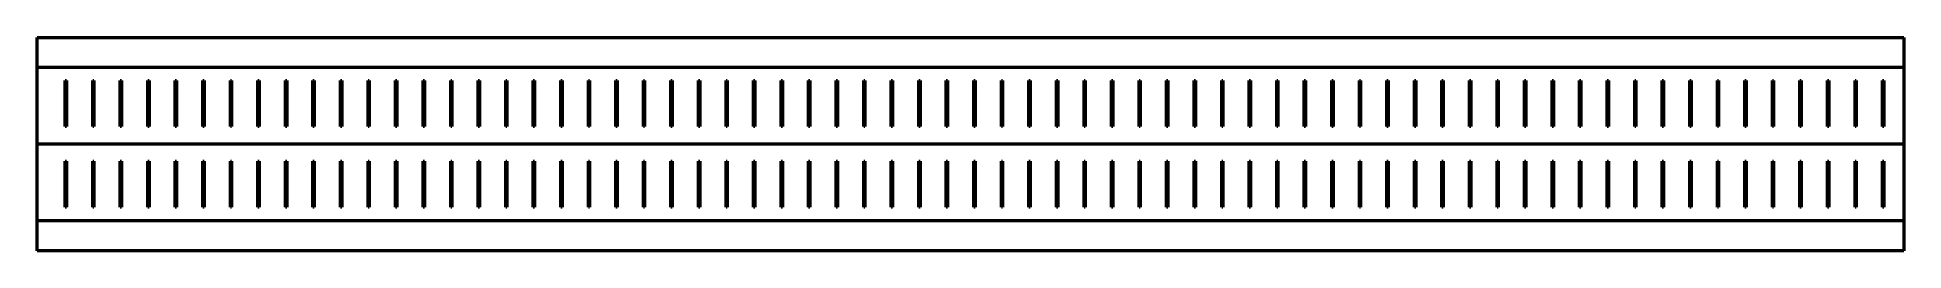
# Model space of a CAD drawing. Header units: millimetres. Extents: x 0 to 610, y -10 to 59.
import ezdxf

# ---------------------------------------------------------------- set-up
doc = ezdxf.new("R2010")
doc.units = ezdxf.units.MM
for name, color, linetype, lineweight in [('IV_BEND_DOWN', 7, 'Continuous', 50), ('IV_INTERIOR_PROFILES', 7, 'Continuous', 50), ('IV_OUTER_PROFILE', 7, 'Continuous', 50)]:
    doc.layers.add(name, color=color, linetype=linetype, lineweight=lineweight)

msp = doc.modelspace()

# ---------------------------------------------------------------- linework, layer by layer
at = {"layer": 'IV_BEND_DOWN'}
for p, q in [((0, 49.59), (610, 49.59)), ((0, 24.52), (610, 24.52)), ((0, -0.55), (610, -0.55))]:
    msp.add_line(p, q, dxfattribs=at)
at = {"layer": 'IV_INTERIOR_PROFILES'}
for p, q in [((9.1, 45.23), (9.5, 45.23)), ((9.1, 30.23), (9.1, 45.23)), ((9.5, 45.23), (9.5, 30.23)), ((18.1, 45.23), (18.5, 45.23)), ((18.1, 30.23), (18.1, 45.23)), ((18.5, 45.23), (18.5, 30.23)), ((27.1, 45.23), (27.5, 45.23)), ((27.1, 30.23), (27.1, 45.23)), ((27.5, 45.23), (27.5, 30.23)), ((36.1, 45.23), (36.5, 45.23)), ((36.1, 30.23), (36.1, 45.23)), ((36.5, 45.23), (36.5, 30.23)), ((45.1, 45.23), (45.5, 45.23)), ((45.1, 30.23), (45.1, 45.23)), ((45.5, 45.23), (45.5, 30.23)), ((54.1, 45.23), (54.5, 45.23)), ((54.1, 30.23), (54.1, 45.23)), ((54.5, 45.23), (54.5, 30.23)), ((63.1, 45.23), (63.5, 45.23)), ((63.1, 30.23), (63.1, 45.23)), ((63.5, 45.23), (63.5, 30.23)), ((72.1, 45.23), (72.5, 45.23)), ((72.1, 30.23), (72.1, 45.23)), ((72.5, 45.23), (72.5, 30.23)), ((81.1, 45.23), (81.5, 45.23)), ((81.1, 30.23), (81.1, 45.23)), ((81.5, 45.23), (81.5, 30.23)), ((90.1, 45.23), (90.5, 45.23)), ((90.1, 30.23), (90.1, 45.23)), ((90.5, 45.23), (90.5, 30.23)), ((99.1, 45.23), (99.5, 45.23)), ((99.1, 30.23), (99.1, 45.23)), ((99.5, 45.23), (99.5, 30.23)), ((108.1, 45.23), (108.5, 45.23)), ((108.1, 30.23), (108.1, 45.23)), ((108.5, 45.23), (108.5, 30.23)), ((117.1, 45.23), (117.5, 45.23)), ((117.1, 30.23), (117.1, 45.23)), ((117.5, 45.23), (117.5, 30.23)), ((126.1, 45.23), (126.5, 45.23)), ((126.1, 30.23), (126.1, 45.23)), ((126.5, 45.23), (126.5, 30.23)), ((135.1, 45.23), (135.5, 45.23)), ((135.1, 30.23), (135.1, 45.23)), ((135.5, 45.23), (135.5, 30.23)), ((144.1, 45.23), (144.5, 45.23)), ((144.1, 30.23), (144.1, 45.23)), ((144.5, 45.23), (144.5, 30.23)), ((153.1, 45.23), (153.5, 45.23)), ((153.1, 30.23), (153.1, 45.23)), ((153.5, 45.23), (153.5, 30.23)), ((162.1, 45.23), (162.5, 45.23)), ((162.1, 30.23), (162.1, 45.23)), ((162.5, 45.23), (162.5, 30.23)), ((171.1, 45.23), (171.5, 45.23)), ((171.1, 30.23), (171.1, 45.23)), ((171.5, 45.23), (171.5, 30.23)), ((180.1, 45.23), (180.5, 45.23)), ((180.1, 30.23), (180.1, 45.23)), ((180.5, 45.23), (180.5, 30.23)), ((189.1, 45.23), (189.5, 45.23)), ((189.1, 30.23), (189.1, 45.23)), ((189.5, 45.23), (189.5, 30.23)), ((198.1, 45.23), (198.5, 45.23)), ((198.1, 30.23), (198.1, 45.23)), ((198.5, 45.23), (198.5, 30.23)), ((207.1, 45.23), (207.5, 45.23)), ((207.1, 30.23), (207.1, 45.23)), ((207.5, 45.23), (207.5, 30.23)), ((216.1, 45.23), (216.5, 45.23)), ((216.1, 30.23), (216.1, 45.23)), ((216.5, 45.23), (216.5, 30.23)), ((225.1, 45.23), (225.5, 45.23)), ((225.1, 30.23), (225.1, 45.23)), ((225.5, 45.23), (225.5, 30.23)), ((234.1, 45.23), (234.5, 45.23)), ((234.1, 30.23), (234.1, 45.23)), ((234.5, 45.23), (234.5, 30.23)), ((243.1, 45.23), (243.5, 45.23)), ((243.1, 30.23), (243.1, 45.23)), ((243.5, 45.23), (243.5, 30.23)), ((252.1, 45.23), (252.5, 45.23)), ((252.1, 30.23), (252.1, 45.23)), ((252.5, 45.23), (252.5, 30.23)), ((261.1, 45.23), (261.5, 45.23)), ((261.1, 30.23), (261.1, 45.23)), ((261.5, 45.23), (261.5, 30.23)), ((270.1, 45.23), (270.5, 45.23)), ((270.1, 30.23), (270.1, 45.23)), ((270.5, 45.23), (270.5, 30.23)), ((279.1, 45.23), (279.5, 45.23)), ((279.1, 30.23), (279.1, 45.23)), ((279.5, 45.23), (279.5, 30.23)), ((288.1, 45.23), (288.5, 45.23)), ((288.1, 30.23), (288.1, 45.23)), ((288.5, 45.23), (288.5, 30.23)), ((297.1, 45.23), (297.5, 45.23)), ((297.1, 30.23), (297.1, 45.23)), ((297.5, 45.23), (297.5, 30.23)), ((306.1, 45.23), (306.5, 45.23)), ((306.1, 30.23), (306.1, 45.23)), ((306.5, 45.23), (306.5, 30.23)), ((315.1, 45.23), (315.5, 45.23)), ((315.1, 30.23), (315.1, 45.23)), ((315.5, 45.23), (315.5, 30.23)), ((324.1, 45.23), (324.5, 45.23)), ((324.1, 30.23), (324.1, 45.23)), ((324.5, 45.23), (324.5, 30.23)), ((333.1, 45.23), (333.5, 45.23)), ((333.1, 30.23), (333.1, 45.23)), ((333.5, 45.23), (333.5, 30.23)), ((342.1, 45.23), (342.5, 45.23)), ((342.1, 30.23), (342.1, 45.23)), ((342.5, 45.23), (342.5, 30.23)), ((351.1, 45.23), (351.5, 45.23)), ((351.1, 30.23), (351.1, 45.23)), ((351.5, 45.23), (351.5, 30.23)), ((360.1, 45.23), (360.5, 45.23)), ((360.1, 30.23), (360.1, 45.23)), ((360.5, 45.23), (360.5, 30.23)), ((369.1, 45.23), (369.5, 45.23)), ((369.1, 30.23), (369.1, 45.23)), ((369.5, 45.23), (369.5, 30.23)), ((378.1, 45.23), (378.5, 45.23)), ((378.1, 30.23), (378.1, 45.23)), ((378.5, 45.23), (378.5, 30.23)), ((387.1, 45.23), (387.5, 45.23)), ((387.1, 30.23), (387.1, 45.23)), ((387.5, 45.23), (387.5, 30.23)), ((396.1, 45.23), (396.5, 45.23)), ((396.1, 30.23), (396.1, 45.23)), ((396.5, 45.23), (396.5, 30.23)), ((405.1, 45.23), (405.5, 45.23)), ((405.1, 30.23), (405.1, 45.23)), ((405.5, 45.23), (405.5, 30.23)), ((414.1, 45.23), (414.5, 45.23)), ((414.1, 30.23), (414.1, 45.23)), ((414.5, 45.23), (414.5, 30.23)), ((423.1, 45.23), (423.5, 45.23)), ((423.1, 30.23), (423.1, 45.23)), ((423.5, 45.23), (423.5, 30.23)), ((432.1, 45.23), (432.5, 45.23)), ((432.1, 30.23), (432.1, 45.23)), ((432.5, 45.23), (432.5, 30.23)), ((441.1, 45.23), (441.5, 45.23)), ((441.1, 30.23), (441.1, 45.23)), ((441.5, 45.23), (441.5, 30.23)), ((450.1, 45.23), (450.5, 45.23)), ((450.1, 30.23), (450.1, 45.23)), ((450.5, 45.23), (450.5, 30.23)), ((459.1, 45.23), (459.5, 45.23)), ((459.1, 30.23), (459.1, 45.23)), ((459.5, 45.23), (459.5, 30.23)), ((468.1, 45.23), (468.5, 45.23)), ((468.1, 30.23), (468.1, 45.23)), ((468.5, 45.23), (468.5, 30.23)), ((477.1, 45.23), (477.5, 45.23)), ((477.1, 30.23), (477.1, 45.23)), ((477.5, 45.23), (477.5, 30.23)), ((486.1, 45.23), (486.5, 45.23)), ((486.1, 30.23), (486.1, 45.23)), ((486.5, 45.23), (486.5, 30.23)), ((495.1, 45.23), (495.5, 45.23)), ((495.1, 30.23), (495.1, 45.23)), ((495.5, 45.23), (495.5, 30.23)), ((504.1, 45.23), (504.5, 45.23)), ((504.1, 30.23), (504.1, 45.23)), ((504.5, 45.23), (504.5, 30.23)), ((513.1, 45.23), (513.5, 45.23)), ((513.1, 30.23), (513.1, 45.23)), ((513.5, 45.23), (513.5, 30.23)), ((522.1, 45.23), (522.5, 45.23)), ((522.1, 30.23), (522.1, 45.23)), ((522.5, 45.23), (522.5, 30.23)), ((531.1, 45.23), (531.5, 45.23)), ((531.1, 30.23), (531.1, 45.23)), ((531.5, 45.23), (531.5, 30.23)), ((540.1, 45.23), (540.5, 45.23)), ((540.1, 30.23), (540.1, 45.23)), ((540.5, 45.23), (540.5, 30.23)), ((549.1, 45.23), (549.5, 45.23)), ((549.1, 30.23), (549.1, 45.23)), ((549.5, 45.23), (549.5, 30.23)), ((558.1, 45.23), (558.5, 45.23)), ((558.1, 30.23), (558.1, 45.23)), ((558.5, 45.23), (558.5, 30.23)), ((567.1, 45.23), (567.5, 45.23)), ((567.1, 30.23), (567.1, 45.23)), ((567.5, 45.23), (567.5, 30.23)), ((576.1, 45.23), (576.5, 45.23)), ((576.1, 30.23), (576.1, 45.23)), ((576.5, 45.23), (576.5, 30.23)), ((585.1, 45.23), (585.5, 45.23)), ((585.1, 30.23), (585.1, 45.23)), ((585.5, 45.23), (585.5, 30.23)), ((594.1, 45.23), (594.5, 45.23)), ((594.1, 30.23), (594.1, 45.23)), ((594.5, 45.23), (594.5, 30.23)), ((603.1, 45.23), (603.5, 45.23)), ((603.1, 30.23), (603.1, 45.23)), ((603.5, 45.23), (603.5, 30.23)), ((9.5, 30.23), (9.1, 30.23)), ((18.5, 30.23), (18.1, 30.23)), ((27.5, 30.23), (27.1, 30.23)), ((36.5, 30.23), (36.1, 30.23)), ((45.5, 30.23), (45.1, 30.23)), ((54.5, 30.23), (54.1, 30.23)), ((63.5, 30.23), (63.1, 30.23)), ((72.5, 30.23), (72.1, 30.23)), ((81.5, 30.23), (81.1, 30.23)), ((90.5, 30.23), (90.1, 30.23)), ((99.5, 30.23), (99.1, 30.23)), ((108.5, 30.23), (108.1, 30.23)), ((117.5, 30.23), (117.1, 30.23)), ((126.5, 30.23), (126.1, 30.23)), ((135.5, 30.23), (135.1, 30.23)), ((144.5, 30.23), (144.1, 30.23)), ((153.5, 30.23), (153.1, 30.23)), ((162.5, 30.23), (162.1, 30.23)), ((171.5, 30.23), (171.1, 30.23)), ((180.5, 30.23), (180.1, 30.23)), ((189.5, 30.23), (189.1, 30.23)), ((198.5, 30.23), (198.1, 30.23)), ((207.5, 30.23), (207.1, 30.23)), ((216.5, 30.23), (216.1, 30.23)), ((225.5, 30.23), (225.1, 30.23)), ((234.5, 30.23), (234.1, 30.23)), ((243.5, 30.23), (243.1, 30.23)), ((252.5, 30.23), (252.1, 30.23)), ((261.5, 30.23), (261.1, 30.23)), ((270.5, 30.23), (270.1, 30.23)), ((279.5, 30.23), (279.1, 30.23)), ((288.5, 30.23), (288.1, 30.23)), ((297.5, 30.23), (297.1, 30.23)), ((306.5, 30.23), (306.1, 30.23)), ((315.5, 30.23), (315.1, 30.23)), ((324.5, 30.23), (324.1, 30.23)), ((333.5, 30.23), (333.1, 30.23)), ((342.5, 30.23), (342.1, 30.23)), ((351.5, 30.23), (351.1, 30.23)), ((360.5, 30.23), (360.1, 30.23)), ((369.5, 30.23), (369.1, 30.23)), ((378.5, 30.23), (378.1, 30.23)), ((387.5, 30.23), (387.1, 30.23)), ((396.5, 30.23), (396.1, 30.23)), ((405.5, 30.23), (405.1, 30.23)), ((414.5, 30.23), (414.1, 30.23)), ((423.5, 30.23), (423.1, 30.23)), ((432.5, 30.23), (432.1, 30.23)), ((441.5, 30.23), (441.1, 30.23)), ((450.5, 30.23), (450.1, 30.23)), ((459.5, 30.23), (459.1, 30.23)), ((468.5, 30.23), (468.1, 30.23)), ((477.5, 30.23), (477.1, 30.23)), ((486.5, 30.23), (486.1, 30.23)), ((495.5, 30.23), (495.1, 30.23)), ((504.5, 30.23), (504.1, 30.23)), ((513.5, 30.23), (513.1, 30.23)), ((522.5, 30.23), (522.1, 30.23)), ((531.5, 30.23), (531.1, 30.23)), ((540.5, 30.23), (540.1, 30.23)), ((549.5, 30.23), (549.1, 30.23)), ((558.5, 30.23), (558.1, 30.23)), ((567.5, 30.23), (567.1, 30.23)), ((576.5, 30.23), (576.1, 30.23)), ((585.5, 30.23), (585.1, 30.23)), ((594.5, 30.23), (594.1, 30.23)), ((603.5, 30.23), (603.1, 30.23)), ((9.1, 18.8), (9.5, 18.8)), ((9.1, 3.8), (9.1, 18.8)), ((9.5, 18.8), (9.5, 3.8)), ((18.1, 18.8), (18.5, 18.8)), ((18.1, 3.8), (18.1, 18.8)), ((18.5, 18.8), (18.5, 3.8)), ((27.1, 18.8), (27.5, 18.8)), ((27.1, 3.8), (27.1, 18.8)), ((27.5, 18.8), (27.5, 3.8)), ((36.1, 18.8), (36.5, 18.8)), ((36.1, 3.8), (36.1, 18.8)), ((36.5, 18.8), (36.5, 3.8)), ((45.1, 18.8), (45.5, 18.8)), ((45.1, 3.8), (45.1, 18.8)), ((45.5, 18.8), (45.5, 3.8)), ((54.1, 18.8), (54.5, 18.8)), ((54.1, 3.8), (54.1, 18.8)), ((54.5, 18.8), (54.5, 3.8)), ((63.1, 18.8), (63.5, 18.8)), ((63.1, 3.8), (63.1, 18.8)), ((63.5, 18.8), (63.5, 3.8)), ((72.1, 18.8), (72.5, 18.8)), ((72.1, 3.8), (72.1, 18.8)), ((72.5, 18.8), (72.5, 3.8)), ((81.1, 18.8), (81.5, 18.8)), ((81.1, 3.8), (81.1, 18.8)), ((81.5, 18.8), (81.5, 3.8)), ((90.1, 18.8), (90.5, 18.8)), ((90.1, 3.8), (90.1, 18.8)), ((90.5, 18.8), (90.5, 3.8)), ((99.1, 18.8), (99.5, 18.8)), ((99.1, 3.8), (99.1, 18.8)), ((99.5, 18.8), (99.5, 3.8)), ((108.1, 18.8), (108.5, 18.8)), ((108.1, 3.8), (108.1, 18.8)), ((108.5, 18.8), (108.5, 3.8)), ((117.1, 18.8), (117.5, 18.8)), ((117.1, 3.8), (117.1, 18.8)), ((117.5, 18.8), (117.5, 3.8)), ((126.1, 18.8), (126.5, 18.8)), ((126.1, 3.8), (126.1, 18.8)), ((126.5, 18.8), (126.5, 3.8)), ((135.1, 18.8), (135.5, 18.8)), ((135.1, 3.8), (135.1, 18.8)), ((135.5, 18.8), (135.5, 3.8)), ((144.1, 18.8), (144.5, 18.8)), ((144.1, 3.8), (144.1, 18.8)), ((144.5, 18.8), (144.5, 3.8)), ((153.1, 18.8), (153.5, 18.8)), ((153.1, 3.8), (153.1, 18.8)), ((153.5, 18.8), (153.5, 3.8)), ((162.1, 18.8), (162.5, 18.8)), ((162.1, 3.8), (162.1, 18.8)), ((162.5, 18.8), (162.5, 3.8)), ((171.1, 18.8), (171.5, 18.8)), ((171.1, 3.8), (171.1, 18.8)), ((171.5, 18.8), (171.5, 3.8)), ((180.1, 18.8), (180.5, 18.8)), ((180.1, 3.8), (180.1, 18.8)), ((180.5, 18.8), (180.5, 3.8)), ((189.1, 18.8), (189.5, 18.8)), ((189.1, 3.8), (189.1, 18.8)), ((189.5, 18.8), (189.5, 3.8)), ((198.1, 18.8), (198.5, 18.8)), ((198.1, 3.8), (198.1, 18.8)), ((198.5, 18.8), (198.5, 3.8)), ((207.1, 18.8), (207.5, 18.8)), ((207.1, 3.8), (207.1, 18.8)), ((207.5, 18.8), (207.5, 3.8)), ((216.1, 18.8), (216.5, 18.8)), ((216.1, 3.8), (216.1, 18.8)), ((216.5, 18.8), (216.5, 3.8)), ((225.1, 18.8), (225.5, 18.8)), ((225.1, 3.8), (225.1, 18.8)), ((225.5, 18.8), (225.5, 3.8)), ((234.1, 18.8), (234.5, 18.8)), ((234.1, 3.8), (234.1, 18.8)), ((234.5, 18.8), (234.5, 3.8)), ((243.1, 18.8), (243.5, 18.8)), ((243.1, 3.8), (243.1, 18.8)), ((243.5, 18.8), (243.5, 3.8)), ((252.1, 18.8), (252.5, 18.8)), ((252.1, 3.8), (252.1, 18.8)), ((252.5, 18.8), (252.5, 3.8)), ((261.1, 18.8), (261.5, 18.8)), ((261.1, 3.8), (261.1, 18.8)), ((261.5, 18.8), (261.5, 3.8)), ((270.1, 18.8), (270.5, 18.8)), ((270.1, 3.8), (270.1, 18.8)), ((270.5, 18.8), (270.5, 3.8)), ((279.1, 18.8), (279.5, 18.8)), ((279.1, 3.8), (279.1, 18.8)), ((279.5, 18.8), (279.5, 3.8)), ((288.1, 18.8), (288.5, 18.8)), ((288.1, 3.8), (288.1, 18.8)), ((288.5, 18.8), (288.5, 3.8)), ((297.1, 18.8), (297.5, 18.8)), ((297.1, 3.8), (297.1, 18.8)), ((297.5, 18.8), (297.5, 3.8)), ((306.1, 18.8), (306.5, 18.8)), ((306.1, 3.8), (306.1, 18.8)), ((306.5, 18.8), (306.5, 3.8)), ((315.1, 18.8), (315.5, 18.8)), ((315.1, 3.8), (315.1, 18.8)), ((315.5, 18.8), (315.5, 3.8)), ((324.1, 18.8), (324.5, 18.8)), ((324.1, 3.8), (324.1, 18.8)), ((324.5, 18.8), (324.5, 3.8)), ((333.1, 18.8), (333.5, 18.8)), ((333.1, 3.8), (333.1, 18.8)), ((333.5, 18.8), (333.5, 3.8)), ((342.1, 18.8), (342.5, 18.8)), ((342.1, 3.8), (342.1, 18.8)), ((342.5, 18.8), (342.5, 3.8)), ((351.1, 18.8), (351.5, 18.8)), ((351.1, 3.8), (351.1, 18.8)), ((351.5, 18.8), (351.5, 3.8)), ((360.1, 18.8), (360.5, 18.8)), ((360.1, 3.8), (360.1, 18.8)), ((360.5, 18.8), (360.5, 3.8)), ((369.1, 18.8), (369.5, 18.8)), ((369.1, 3.8), (369.1, 18.8)), ((369.5, 18.8), (369.5, 3.8)), ((378.1, 18.8), (378.5, 18.8)), ((378.1, 3.8), (378.1, 18.8)), ((378.5, 18.8), (378.5, 3.8)), ((387.1, 18.8), (387.5, 18.8)), ((387.1, 3.8), (387.1, 18.8)), ((387.5, 18.8), (387.5, 3.8)), ((396.1, 18.8), (396.5, 18.8)), ((396.1, 3.8), (396.1, 18.8)), ((396.5, 18.8), (396.5, 3.8)), ((405.1, 18.8), (405.5, 18.8)), ((405.1, 3.8), (405.1, 18.8)), ((405.5, 18.8), (405.5, 3.8)), ((414.1, 18.8), (414.5, 18.8)), ((414.1, 3.8), (414.1, 18.8)), ((414.5, 18.8), (414.5, 3.8)), ((423.1, 18.8), (423.5, 18.8)), ((423.1, 3.8), (423.1, 18.8)), ((423.5, 18.8), (423.5, 3.8)), ((432.1, 18.8), (432.5, 18.8)), ((432.1, 3.8), (432.1, 18.8)), ((432.5, 18.8), (432.5, 3.8)), ((441.1, 18.8), (441.5, 18.8)), ((441.1, 3.8), (441.1, 18.8)), ((441.5, 18.8), (441.5, 3.8)), ((450.1, 18.8), (450.5, 18.8)), ((450.1, 3.8), (450.1, 18.8)), ((450.5, 18.8), (450.5, 3.8)), ((459.1, 18.8), (459.5, 18.8)), ((459.1, 3.8), (459.1, 18.8)), ((459.5, 18.8), (459.5, 3.8)), ((468.1, 18.8), (468.5, 18.8)), ((468.1, 3.8), (468.1, 18.8)), ((468.5, 18.8), (468.5, 3.8)), ((477.1, 18.8), (477.5, 18.8)), ((477.1, 3.8), (477.1, 18.8)), ((477.5, 18.8), (477.5, 3.8)), ((486.1, 18.8), (486.5, 18.8)), ((486.1, 3.8), (486.1, 18.8)), ((486.5, 18.8), (486.5, 3.8)), ((495.1, 18.8), (495.5, 18.8)), ((495.1, 3.8), (495.1, 18.8)), ((495.5, 18.8), (495.5, 3.8)), ((504.1, 18.8), (504.5, 18.8)), ((504.1, 3.8), (504.1, 18.8)), ((504.5, 18.8), (504.5, 3.8)), ((513.1, 18.8), (513.5, 18.8)), ((513.1, 3.8), (513.1, 18.8)), ((513.5, 18.8), (513.5, 3.8)), ((522.1, 18.8), (522.5, 18.8)), ((522.1, 3.8), (522.1, 18.8)), ((522.5, 18.8), (522.5, 3.8)), ((531.1, 18.8), (531.5, 18.8)), ((531.1, 3.8), (531.1, 18.8)), ((531.5, 18.8), (531.5, 3.8)), ((540.1, 18.8), (540.5, 18.8)), ((540.1, 3.8), (540.1, 18.8)), ((540.5, 18.8), (540.5, 3.8)), ((549.1, 18.8), (549.5, 18.8)), ((549.1, 3.8), (549.1, 18.8)), ((549.5, 18.8), (549.5, 3.8)), ((558.1, 18.8), (558.5, 18.8)), ((558.1, 3.8), (558.1, 18.8)), ((558.5, 18.8), (558.5, 3.8)), ((567.1, 18.8), (567.5, 18.8)), ((567.1, 3.8), (567.1, 18.8)), ((567.5, 18.8), (567.5, 3.8)), ((576.1, 18.8), (576.5, 18.8)), ((576.1, 3.8), (576.1, 18.8)), ((576.5, 18.8), (576.5, 3.8)), ((585.1, 18.8), (585.5, 18.8)), ((585.1, 3.8), (585.1, 18.8)), ((585.5, 18.8), (585.5, 3.8)), ((594.1, 18.8), (594.5, 18.8)), ((594.1, 3.8), (594.1, 18.8)), ((594.5, 18.8), (594.5, 3.8)), ((603.1, 18.8), (603.5, 18.8)), ((603.1, 3.8), (603.1, 18.8)), ((603.5, 18.8), (603.5, 3.8)), ((9.5, 3.8), (9.1, 3.8)), ((18.5, 3.8), (18.1, 3.8)), ((27.5, 3.8), (27.1, 3.8)), ((36.5, 3.8), (36.1, 3.8)), ((45.5, 3.8), (45.1, 3.8)), ((54.5, 3.8), (54.1, 3.8)), ((63.5, 3.8), (63.1, 3.8)), ((72.5, 3.8), (72.1, 3.8)), ((81.5, 3.8), (81.1, 3.8)), ((90.5, 3.8), (90.1, 3.8)), ((99.5, 3.8), (99.1, 3.8)), ((108.5, 3.8), (108.1, 3.8)), ((117.5, 3.8), (117.1, 3.8)), ((126.5, 3.8), (126.1, 3.8)), ((135.5, 3.8), (135.1, 3.8)), ((144.5, 3.8), (144.1, 3.8)), ((153.5, 3.8), (153.1, 3.8)), ((162.5, 3.8), (162.1, 3.8)), ((171.5, 3.8), (171.1, 3.8)), ((180.5, 3.8), (180.1, 3.8)), ((189.5, 3.8), (189.1, 3.8)), ((198.5, 3.8), (198.1, 3.8)), ((207.5, 3.8), (207.1, 3.8)), ((216.5, 3.8), (216.1, 3.8)), ((225.5, 3.8), (225.1, 3.8)), ((234.5, 3.8), (234.1, 3.8)), ((243.5, 3.8), (243.1, 3.8)), ((252.5, 3.8), (252.1, 3.8)), ((261.5, 3.8), (261.1, 3.8)), ((270.5, 3.8), (270.1, 3.8)), ((279.5, 3.8), (279.1, 3.8)), ((288.5, 3.8), (288.1, 3.8)), ((297.5, 3.8), (297.1, 3.8)), ((306.5, 3.8), (306.1, 3.8)), ((315.5, 3.8), (315.1, 3.8)), ((324.5, 3.8), (324.1, 3.8)), ((333.5, 3.8), (333.1, 3.8)), ((342.5, 3.8), (342.1, 3.8)), ((351.5, 3.8), (351.1, 3.8)), ((360.5, 3.8), (360.1, 3.8)), ((369.5, 3.8), (369.1, 3.8)), ((378.5, 3.8), (378.1, 3.8)), ((387.5, 3.8), (387.1, 3.8)), ((396.5, 3.8), (396.1, 3.8)), ((405.5, 3.8), (405.1, 3.8)), ((414.5, 3.8), (414.1, 3.8)), ((423.5, 3.8), (423.1, 3.8)), ((432.5, 3.8), (432.1, 3.8)), ((441.5, 3.8), (441.1, 3.8)), ((450.5, 3.8), (450.1, 3.8)), ((459.5, 3.8), (459.1, 3.8)), ((468.5, 3.8), (468.1, 3.8)), ((477.5, 3.8), (477.1, 3.8)), ((486.5, 3.8), (486.1, 3.8)), ((495.5, 3.8), (495.1, 3.8)), ((504.5, 3.8), (504.1, 3.8)), ((513.5, 3.8), (513.1, 3.8)), ((522.5, 3.8), (522.1, 3.8)), ((531.5, 3.8), (531.1, 3.8)), ((540.5, 3.8), (540.1, 3.8)), ((549.5, 3.8), (549.1, 3.8)), ((558.5, 3.8), (558.1, 3.8)), ((567.5, 3.8), (567.1, 3.8)), ((576.5, 3.8), (576.1, 3.8)), ((585.5, 3.8), (585.1, 3.8)), ((594.5, 3.8), (594.1, 3.8)), ((603.5, 3.8), (603.1, 3.8))]:
    msp.add_line(p, q, dxfattribs=at)
at = {"layer": 'IV_OUTER_PROFILE'}
for p, q in [((0, -10.4), (0, 59.31)), ((0, 59.31), (610, 59.31)), ((610, 59.31), (610, -10.4)), ((610, -10.4), (0, -10.4))]:
    msp.add_line(p, q, dxfattribs=at)

doc.saveas('drawing.dxf')
